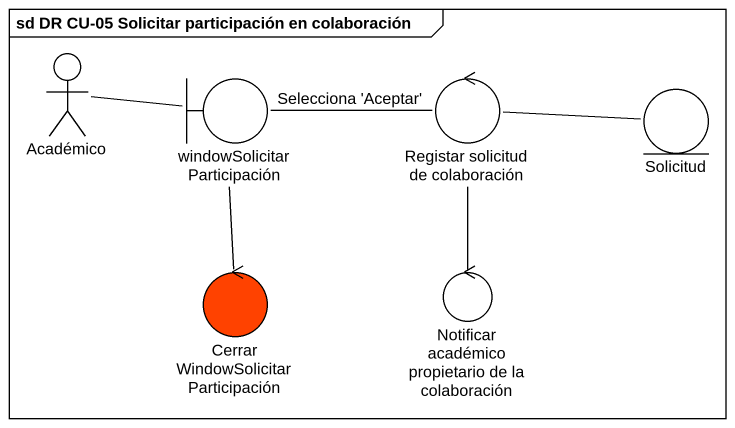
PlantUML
@startuml
mainframe sd DR CU-05 Solicitar participación en colaboración
actor Académico
boundary windowSolicitarParticipación
control "Registar solicitud de colaboración" as Registar_solicitud_de
entity Solicitud
control "Cerrar WindowSolicitarParticipación" as Cerrar_WindowSolicitarPartic #FF4200
control "Notificar académico propietario de la colaboración" as Notificar_académico
Académico -right- windowSolicitarParticipación
windowSolicitarParticipación -right- Registar_solicitud_de : Selecciona 'Aceptar'
windowSolicitarParticipación -- Cerrar_WindowSolicitarPartic
Registar_solicitud_de -right- Solicitud
Registar_solicitud_de -- Notificar_académico
@enduml
